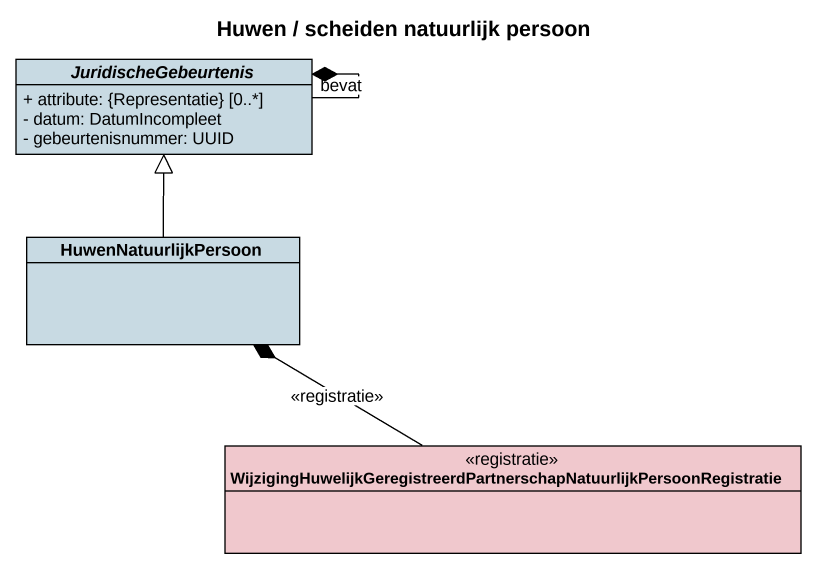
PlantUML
@startuml
title Huwen / scheiden natuurlijk persoon
hide circle
hide empty members
skinparam classAttributeIconSize 0
abstract class JuridischeGebeurtenis #C8DAE3 {
  + attribute: {Representatie} [0..*]
  - datum: DatumIncompleet
  - gebeurtenisnummer: UUID
}
class HuwenNatuurlijkPersoon #C8DAE3
class "WijzigingHuwelijkGeregistreerdPartnerschapNatuurlijkPersoonRegistratie" as WijzigingHuwelijkGeregistree <<registratie>> #F0C8CD
JuridischeGebeurtenis --* JuridischeGebeurtenis : bevat
HuwenNatuurlijkPersoon -up-|> JuridischeGebeurtenis
WijzigingHuwelijkGeregistree -left-* HuwenNatuurlijkPersoon : <<registratie>>
@enduml
